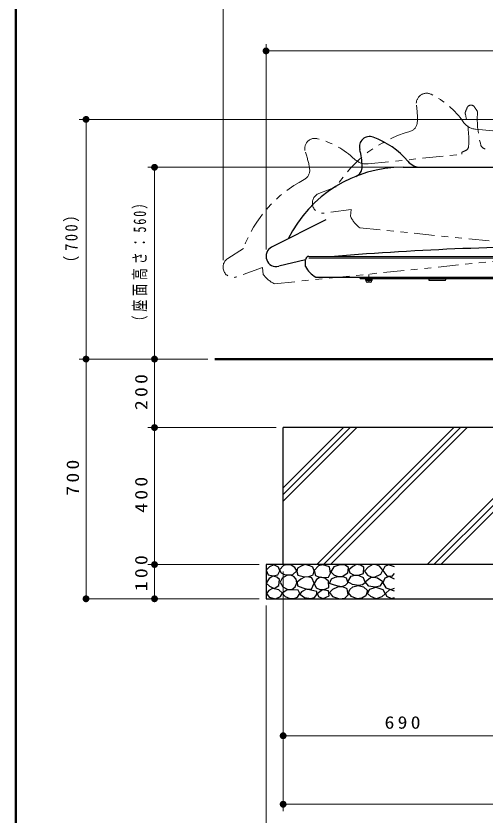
# Model space of a CAD drawing. Units: millimetres on the paper, scale 1:20. Extents: x -385 to 0, y 0 to 267.
# Drawn here: x -385 to -316.5, y 59.5 to 176.3 of the extents above; entities that cross this region are included whole.
import ezdxf

# ---------------------------------------------------------------- set-up
doc = ezdxf.new("R2010")
doc.units = ezdxf.units.MM
for name, pattern in [('USER1', [4.5, 2.5, -2]), ('USER2', [6, 3, -1, 1, -1]), ('USER3', [8, 3, -1, 1, -1, 1, -1])]:
    doc.linetypes.add(name, pattern=pattern)
doc.layers.add('LY_1', color=7, linetype='Continuous', lineweight=13)
doc.styles.add('ＭＳ ゴシック', font='')
doc.styles.get('ＭＳ ゴシック').set_extended_font_data('MS Gothic')

# ---------------------------------------------------------------- blocks, each defined once
blk = doc.blocks.new('filled_dot')
at = {"color": 0, "linetype": 'Continuous', "lineweight": -2, "const_width": 1.25}
blk.add_lwpolyline([(-0.625, 0, 1), (0.625, 0, 1)], format="xyb", close=True, dxfattribs=at)

msp = doc.modelspace()

# ---------------------------------------------------------------- linework, layer by layer
at = {"layer": 'LY_1', "lineweight": 50}
for p, q in [((-385, 267), (-385, 0)), ((-355.99, 126.193), (-313.365, 126.193))]:
    msp.add_line(p, q, dxfattribs=at)
at = {"layer": 'LY_1'}
for p, q in [((-354.774, 140.615), (-354.774, 182.193)), ((-348.49, 142.193), (-348.49, 172.193)), ((-348.49, 171.193), (-253.49, 171.193)), ((-311.115, 161.193), (-375.774, 161.193)), ((-374.774, 126.193), (-374.774, 161.193)), ((-329.49, 154.193), (-365.774, 154.193)), ((-364.774, 126.193), (-364.774, 154.193)), ((-342.24, 140.943), (-259.74, 140.943)), ((-356.99, 126.193), (-375.774, 126.193)), ((-374.774, 91.193), (-374.774, 126.193)), ((-356.99, 126.193), (-374.774, 126.193)), ((-356.99, 126.193), (-365.774, 126.193)), ((-356.99, 126.193), (-365.774, 126.193)), ((-364.774, 116.193), (-364.774, 126.193)), ((-346.99, 116.193), (-365.774, 116.193)), ((-346.99, 116.193), (-365.774, 116.193)), ((-364.774, 96.193), (-364.774, 116.193)), ((-345.99, 105.427), (-335.223, 116.193)), ((-345.99, 106.417), (-336.213, 116.193)), ((-345.99, 107.407), (-337.203, 116.193)), ((-341.081, 96.193), (-321.081, 116.193)), ((-340.091, 96.193), (-320.091, 116.193)), ((-339.101, 96.193), (-319.101, 116.193)), ((-324.959, 96.193), (-315.29, 105.863)), ((-323.969, 96.193), (-315.29, 104.873)), ((-322.979, 96.193), (-315.29, 103.883)), ((-349.49, 96.193), (-365.774, 96.193)), ((-364.774, 91.193), (-364.774, 96.193)), ((-345.99, 95.193), (-345.99, 60.193)), ((-349.49, 91.193), (-374.774, 91.193)), ((-348.49, 90.193), (-348.49, 50.193)), ((-311.49, 71.193), (-345.99, 71.193)), ((-255.99, 61.193), (-345.99, 61.193))]:
    msp.add_line(p, q, dxfattribs=at)
at = {"layer": 'LY_1', "linetype": 'USER3'}
for p, q in [((-317.891, 159.757), (-304.212, 158.359)), ((-333.581, 154.697), (-319.902, 156.095)), ((-319.902, 156.095), (-319.886, 156.341)), ((-338.226, 151.354), (-340.769, 150.373)), ((-336.052, 148.044), (-340.021, 147.488)), ((-336.153, 147.049), (-336.052, 148.044)), ((-347.246, 137.191), (-267.163, 145.379)), ((-334.816, 145.379), (-254.734, 137.191)), ((-351.794, 142.352), (-354.086, 140.877)), ((-348.995, 139.55), (-352.769, 138.203)), ((-348.893, 138.555), (-348.995, 139.55))]:
    msp.add_line(p, q, dxfattribs=at)
at = {"layer": 'LY_1', "lineweight": 25}
for p, q in [((-328.49, 154.193), (-271.115, 154.193)), ((-339.775, 146.543), (-347.67, 142.531)), ((-342.74, 140.693), (-346.632, 139.737)), ((-342.74, 139.693), (-342.74, 140.693)), ((-342.24, 141.193), (-259.74, 141.193)), ((-341.24, 138.168), (-260.74, 138.168)), ((-334.74, 137.943), (-334.74, 138.168)), ((-334.74, 137.943), (-267.24, 137.943)), ((-334.015, 137.943), (-334.015, 137.843)), ((-332.965, 137.843), (-334.015, 137.843)), ((-333.95, 137.843), (-333.95, 137.718)), ((-333.493, 137.843), (-333.527, 137.718)), ((-333.453, 137.843), (-333.487, 137.718)), ((-333.03, 137.843), (-333.03, 137.718)), ((-332.965, 137.843), (-332.965, 137.943)), ((-331.99, 137.943), (-331.99, 138.168)), ((-331.74, 137.943), (-331.74, 138.168)), ((-324.74, 137.943), (-324.74, 137.843)), ((-322.24, 137.943), (-322.24, 137.843)), ((-333.95, 137.718), (-333.03, 137.718)), ((-333.94, 137.718), (-333.94, 137.668)), ((-333.29, 137.418), (-333.69, 137.418)), ((-333.04, 137.718), (-333.04, 137.668)), ((-324.59, 137.693), (-322.39, 137.693)), ((-255.99, 116.193), (-345.99, 116.193)), ((-345.99, 96.193), (-345.99, 116.193)), ((-253.49, 96.193), (-348.49, 96.193)), ((-348.49, 96.193), (-348.49, 91.193)), ((-348.49, 91.193), (-253.49, 91.193))]:
    msp.add_line(p, q, dxfattribs=at)
at = {"layer": 'LY_1', "linetype": 'USER1'}
for p, q in [((-333.815, 137.943), (-333.815, 138.168)), ((-333.165, 137.943), (-333.165, 138.168)), ((-324.99, 138.168), (-321.99, 138.168)), ((-324.74, 138.168), (-324.74, 137.943)), ((-322.24, 138.168), (-322.24, 137.943)), ((-319.99, 137.943), (-319.99, 138.168))]:
    msp.add_line(p, q, dxfattribs=at)
at = {"layer": 'LY_1', "linetype": 'USER2'}
msp.add_line((-333.49, 137.556), (-333.49, 138.556), dxfattribs=at)
at = {"layer": 'LY_1', "lineweight": 25}
for points in [[(-347.367, 96.164), (-348.001, 95.863), (-348.476, 95.387), (-348.175, 94.69), (-347.447, 94.548), (-346.75, 94.706), (-346.496, 95.292), (-346.686, 95.799)], [(-345.396, 96.168), (-345.923, 96.033), (-346.504, 95.398), (-346.275, 94.979), (-345.817, 94.741), (-345.302, 94.668), (-344.558, 94.736), (-343.991, 95.276), (-344.275, 95.776), (-344.808, 96.087)], [(-342.805, 96.178), (-343.342, 95.955), (-343.888, 95.686), (-344.005, 95.185), (-343.87, 94.621), (-343.047, 94.46), (-342.322, 94.415), (-341.597, 94.675), (-341.445, 95.283), (-341.678, 95.794), (-342.08, 96.017)], [(-340.185, 96.152), (-340.816, 95.991), (-341.446, 95.324), (-341.261, 94.607), (-340.821, 94.391), (-340.26, 94.322), (-339.394, 94.347), (-339.061, 94.916), (-339.246, 95.88)], [(-337.691, 96.172), (-338.614, 95.879), (-339.03, 95.114), (-338.591, 94.675), (-338, 94.46), (-337.398, 94.461), (-336.554, 94.967), (-336.43, 95.744), (-336.957, 96.108)], [(-335.282, 96.18), (-335.823, 95.921), (-336.408, 95.438), (-336.239, 94.987), (-335.695, 94.674), (-335.012, 94.638), (-334.247, 94.875), (-334.213, 95.809), (-334.685, 96.119)], [(-332.908, 96.194), (-333.56, 95.8), (-334.089, 95.249), (-333.662, 94.652), (-333.156, 94.406), (-332.638, 94.36), (-331.748, 94.765), (-331.456, 95.361), (-331.906, 95.935), (-332.396, 96.148)], [(-346.031, 92.952), (-345.41, 92.606), (-344.734, 92.56), (-344.221, 92.921), (-343.977, 93.519), (-344.089, 94.057), (-344.437, 94.465), (-344.903, 94.63), (-345.437, 94.573), (-346.127, 94.204), (-346.423, 93.627)], [(-334.99, 93.135), (-335.856, 93.259), (-336.543, 93.687), (-336.07, 94.486), (-335.502, 94.653), (-334.922, 94.576), (-334.314, 94.283), (-334.022, 93.518), (-334.417, 93.225)], [(-347.494, 94.516), (-348.033, 94.167), (-348.476, 93.486), (-347.969, 93.027), (-347.304, 92.71), (-346.607, 93.154), (-346.528, 93.993), (-346.936, 94.356)], [(-342.856, 94.348), (-343.41, 94.05), (-343.937, 93.631), (-343.883, 93.077), (-343.139, 92.807), (-342.504, 92.591), (-341.855, 92.618), (-341.45, 93.483), (-341.801, 94.24), (-342.305, 94.404)], [(-340.572, 94.34), (-341.116, 94.031), (-341.449, 93.413), (-341.177, 92.795), (-340.652, 92.546), (-340.015, 92.547), (-339.323, 92.844), (-339.385, 93.771), (-339.908, 94.193)], [(-337.477, 92.947), (-337.959, 93.045), (-338.479, 93.16), (-339.244, 93.442), (-338.918, 94.095), (-338.415, 94.356), (-337.848, 94.432), (-337.261, 94.459), (-336.768, 94.275), (-336.554, 93.509), (-336.924, 93.126)], [(-333.257, 94.32), (-332.747, 94.36), (-332.21, 94.263), (-331.445, 93.712), (-331.872, 93.037), (-332.536, 92.902), (-333.459, 93.037), (-334.022, 93.689)], [(-347.535, 92.719), (-348.104, 92.4), (-348.442, 91.978), (-348.038, 91.411), (-347.096, 91.208), (-346.38, 91.528), (-346.107, 92.033), (-346.646, 92.488)], [(-344.68, 92.512), (-345.464, 92.472), (-346.126, 91.999), (-345.694, 91.539), (-345.004, 91.228), (-344.439, 91.22), (-343.896, 91.444), (-343.558, 91.972), (-343.815, 92.458)], [(-342.565, 92.604), (-343.335, 92.185), (-343.578, 91.887), (-342.889, 91.401), (-341.943, 91.212), (-341.413, 91.396), (-341.065, 91.82), (-341.092, 92.239), (-341.957, 92.469)], [(-340.243, 92.496), (-341.046, 91.939), (-340.788, 91.495), (-340.144, 91.222), (-339.266, 91.63), (-339.353, 92.372)], [(-338.033, 92.887), (-338.779, 92.55), (-339.232, 92.088), (-338.793, 91.526), (-337.753, 91.208), (-336.964, 91.301), (-336.494, 91.748), (-336.633, 92.627), (-337.271, 92.931)], [(-335.194, 91.208), (-335.995, 91.523), (-336.454, 92.068), (-336.278, 92.535), (-335.834, 92.927), (-335.058, 93.128), (-334.255, 92.927), (-333.655, 92.408), (-333.915, 91.648), (-334.509, 91.284)], [(-332.416, 91.208), (-333.199, 91.508), (-333.675, 91.988), (-333.335, 92.588), (-332.456, 92.907), (-331.456, 92.569), (-331.077, 91.908), (-331.596, 91.465)]]:
    msp.add_lwpolyline(points, close=True, dxfattribs=at)
for points in [[(-329.74, 95.858), (-330.595, 96.175), (-331.134, 95.906), (-331.451, 95.304), (-330.865, 94.544), (-330.088, 94.48), (-329.74, 94.876)], [(-329.756, 94.052), (-330.516, 94.448), (-331.15, 94.195), (-331.451, 93.545), (-331.007, 92.769), (-330.247, 92.532), (-329.756, 92.737)], [(-329.74, 92.326), (-330.405, 92.532), (-331.055, 91.977), (-330.881, 91.581), (-330.152, 91.217), (-329.74, 91.375)]]:
    msp.add_lwpolyline(points, dxfattribs=at)
at = {"layer": 'LY_1', "linetype": 'USER3'}
for centre, radius, start, end in [((-325.047, 163.505), 1.5, 64.00383, 188.96929), ((-329.756, 153.848), 12.244, 34.71486, 64.00383), ((-338.144, 161.438), 11.759, 356.7537, 8.96929), ((-298.362, 154.114), 22.547, 156.96096, 158.72451), ((-318.68, 162.754), 0.468, 128.83727, 156.96096), ((-318.557, 162.602), 0.664, 62.83914, 128.83727), ((-318.468, 162.776), 0.468, 34.71545, 62.83914), ((-336.616, 150.202), 22.547, 32.9519, 34.71545), ((-318.135, 162.182), 0.523, 356.3954, 32.9519), ((-318.885, 162.105), 0.523, 158.72451, 195.28101), ((-333.123, 158.215), 14.237, 356.15179, 15.28102), ((-303.404, 161.254), 14.237, 176.3954, 195.52462), ((-327.901, 160.857), 1.5, 285.82731, 356.7537), ((-317.637, 162.244), 2.5, 214.71486, 264.16179), ((-322.401, 141.455), 18.666, 105.82731, 147.97187), ((-341.347, 156.918), 1.5, 75.68024, 200.64571), ((-344.004, 146.508), 12.244, 46.39127, 75.68024), ((-317.408, 151.367), 5.607, 110.80952, 115.58809), ((-319.667, 157.31), 0.75, 290.80952, 355.68261), ((-316.399, 157.644), 0.75, 195.99381, 260.86689), ((-353.754, 152.243), 11.759, 8.43011, 20.64571), ((-333.835, 157.184), 2.5, 226.39127, 275.83821), ((-319.787, 156.334), 0.1, 115.58809, 176.37588), ((-343.606, 153.747), 1.5, 297.50372, 8.43011), ((-334.293, 135.86), 18.666, 117.50373, 159.64828), ((-340.229, 148.974), 1.5, 111.10264, 277.97131), ((-332.476, 148.624), 4, 203.17963, 234.19694), ((-353.274, 139.615), 1.5, 122.77905, 289.64772), ((-345.611, 140.842), 4, 214.85605, 245.87335)]:
    msp.add_arc(centre, radius, start, end, dxfattribs=at)
at = {"layer": 'LY_1', "lineweight": 25}
for centre, radius, start, end in [((-333.365, 157.193), 1.5, 69.84203, 194.8075), ((-337.067, 147.108), 12.244, 40.55307, 69.84203), ((-346.183, 153.805), 11.759, 2.59191, 14.8075), ((-328.49, 135.527), 18.666, 90, 153.81007), ((-335.935, 154.269), 1.5, 291.66552, 2.59191), ((-325.865, 156.693), 2.5, 220.55307, 270), ((-346.99, 141.193), 1.5, 116.94085, 283.80952), ((-300.99, -326.807), 469.5, 90, 94.58122), ((-342.24, 140.693), 0.5, 90, 180), ((-339.242, 141.634), 4, 209.01784, 240.03514), ((-324.59, 137.843), 0.15, 180, 270), ((-322.39, 137.843), 0.15, 270, 0), ((-333.69, 137.668), 0.25, 180, 270), ((-333.29, 137.668), 0.25, 270, 0)]:
    msp.add_arc(centre, radius, start, end, dxfattribs=at)

# ---------------------------------------------------------------- block references
at = {"layer": 'LY_1', "xscale": 0.4, "yscale": 0.4}
for p in [(-348.49, 171.193), (-345.99, 71.193), (-345.99, 61.193)]:
    msp.add_blockref('filled_dot', p, dxfattribs=at)
for p, rotation in [((-374.774, 161.193), 270), ((-364.774, 154.193), 270), ((-374.774, 126.193), 90), ((-374.774, 126.193), 270), ((-364.774, 126.193), 90), ((-364.774, 126.193), 270), ((-364.774, 116.193), 90), ((-364.774, 116.193), 270), ((-364.774, 96.193), 270), ((-364.774, 96.193), 90), ((-374.774, 91.193), 90), ((-364.774, 91.193), 90)]:
    msp.add_blockref('filled_dot', p, dxfattribs=dict(at, rotation=rotation))

# ---------------------------------------------------------------- texts
at = {"layer": 'LY_1', "char_height": 1.833, "attachment_point": 8, "rotation": 90, "style": 'ＭＳ ゴシック'}
for s, insert in [('\\T1.32;\\W0.7;（座面高さ：560）', (-365.774, 140.617)), ('\\T1.33;\\W0.85;（700）', (-375.774, 144.105)), ('\\T1.33;\\W1.15;200', (-365.774, 121.61)), ('\\T1.33;\\W1.15;700', (-375.774, 109.11)), ('\\T1.33;\\W1.15;400', (-365.774, 106.61)), ('\\T1.33;\\W1.15;100', (-365.774, 95.165))]:
    msp.add_mtext(s, dxfattribs=dict(at, insert=insert))
at = {"layer": 'LY_1', "insert": (-328.325, 72.193), "char_height": 1.833, "attachment_point": 8, "style": 'ＭＳ ゴシック'}
msp.add_mtext('\\T1.33;\\W1.15;690', dxfattribs=at)

doc.saveas('drawing.dxf')
